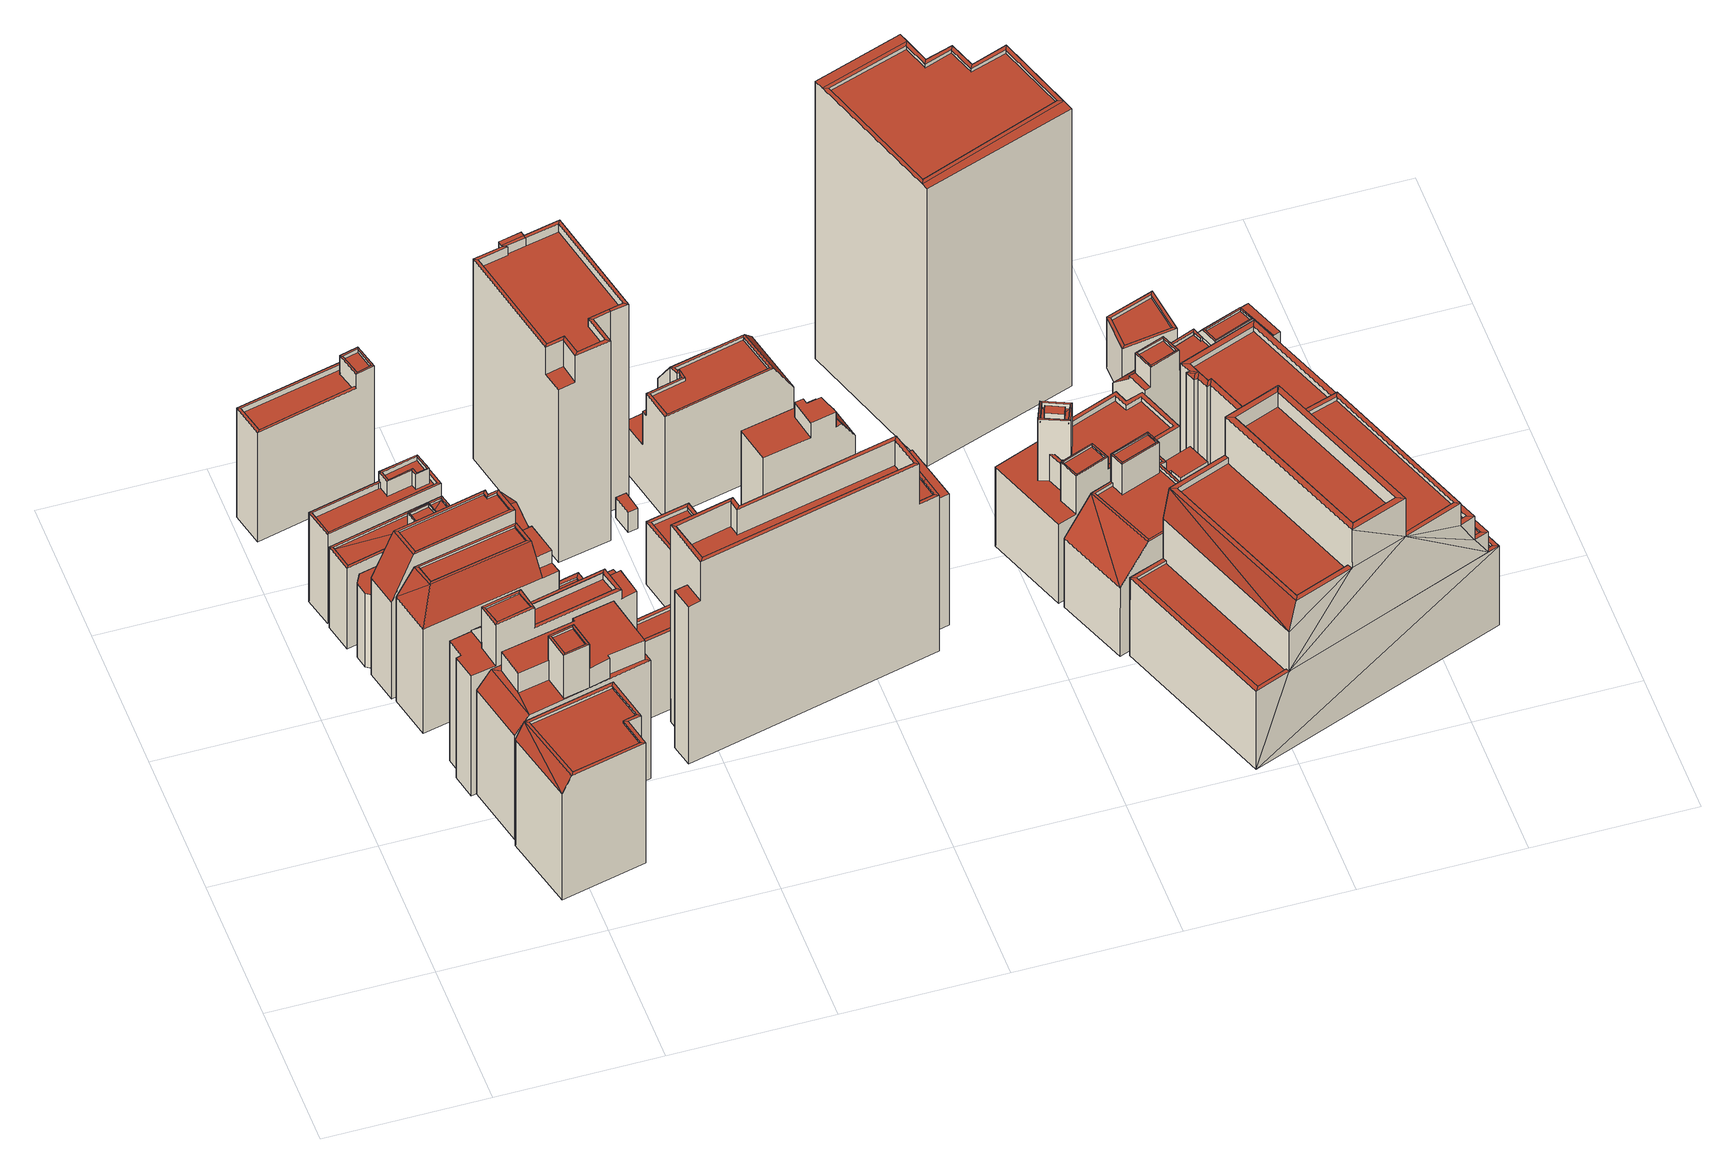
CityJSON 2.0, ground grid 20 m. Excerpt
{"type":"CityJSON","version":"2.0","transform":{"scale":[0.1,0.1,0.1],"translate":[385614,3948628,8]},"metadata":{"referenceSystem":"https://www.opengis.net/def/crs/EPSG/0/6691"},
"CityObjects":{
"building1":{"type":"Building","attributes":{"class":3002,"usage":401,"measuredHeight":17.1,"storeysAboveGround":6,"storeysBelowGround":1,"prefecture":13,"city":13103,"footprintArea":115.05,"fireproofType":1001,"coverageRatio":80,"floorAreaRatio":500,"surveyYear":2021,"urbanPlanType":21,"areaClassificationType":22,"landUseType":212,"districts":"10","detailedUsage":"1210","floodRisk_description":10,"floodRisk_rank":1,"floodRisk_depth":0.11,"floodRisk_adminType":2,"floodRisk_scale":2},"geometry":[{"type":"Solid","lod":"2","boundaries":[[[[0,1,2,3,4,5]],[[6,7,8]],[[7,9,10,8]],[[11,12,13,14]],[[15,16,13,12]],[[8,17,6]],[[11,14,18,19]],[[20,21,22,23,24,25]],[[8,10,16,15]],[[19,18,9,7]],[[9,24,23,10]],[[6,0,5,19,7]],[[3,2,15,12]],[[18,25,24,9]],[[10,23,22,16]],[[15,2,1,17,8]],[[4,3,12,11]],[[1,0,6,17]],[[5,4,11,19]],[[13,21,20,14]],[[14,20,25,18]],[[16,22,21,13]]]],"semantics":{"surfaces":[{"type":"GroundSurface"},{"type":"RoofSurface"},{"type":"WallSurface"}],"values":[[0,1,1,1,1,1,1,1,1,1,2,2,2,2,2,2,2,2,2,2,2,2]]}}]},
"building2":{"type":"Building","attributes":{"class":3001,"usage":413,"measuredHeight":12.6,"storeysAboveGround":4,"storeysBelowGround":0,"prefecture":13,"city":13103,"footprintArea":55.47,"fireproofType":1001,"coverageRatio":80,"floorAreaRatio":500,"surveyYear":2021,"urbanPlanType":21,"areaClassificationType":22,"landUseType":211,"districts":"10","detailedUsage":"1230","floodRisk_description":10,"floodRisk_rank":1,"floodRisk_depth":0.11,"floodRisk_adminType":2,"floodRisk_scale":2},"geometry":[{"type":"Solid","lod":"2","boundaries":[[[[26,27,28,29]],[[30,31,32,33]],[[34,35,36,37]],[[31,38,39,32]],[[37,36,40,41]],[[42,43,44,45]],[[46,47,48,49]],[[41,40,50,51]],[[38,52,53,39]],[[49,48,35,34]],[[42,45,54,55]],[[56,57,55,54]],[[58,59,60,61]],[[53,52,30,33]],[[44,43,46,49]],[[32,60,59,33]],[[47,30,52,50,40,27,26,48]],[[51,57,56,41]],[[32,39,61,60]],[[35,48,26,29]],[[34,45,44,49]],[[46,43,42,31,30,47]],[[36,35,29,28]],[[50,52,38,55,57,51]],[[45,34,37,54]],[[40,36,28,27]],[[38,31,42,55]],[[41,56,54,37]],[[33,59,58,53]],[[53,58,61,39]]]],"semantics":{"surfaces":[{"type":"GroundSurface"},{"type":"RoofSurface"},{"type":"WallSurface"}],"values":[[0,1,1,1,1,1,1,1,1,1,1,1,1,1,2,2,2,2,2,2,2,2,2,2,2,2,2,2,2,2]]}}]},
"building3":{"type":"Building","attributes":{"class":3002,"usage":401,"measuredHeight":20,"storeysAboveGround":6,"storeysBelowGround":1,"prefecture":13,"city":13103,"footprintArea":140.1,"fireproofType":1001,"coverageRatio":80,"floorAreaRatio":500,"surveyYear":2021,"urbanPlanType":21,"areaClassificationType":22,"landUseType":212,"districts":"10","detailedUsage":"1210","floodRisk_description":10,"floodRisk_rank":1,"floodRisk_depth":0.01,"floodRisk_adminType":2,"floodRisk_scale":2},"geometry":[{"type":"Solid","lod":"2","boundaries":[[[[62,63,64,65]],[[66,67,68,69,70,71]],[[69,72,73,74]],[[75,76,77,78]],[[69,74,79,70]],[[80,81,82,83]],[[84,85,86,87]],[[88,89,90,91,92,93,94,95,96,97,98,99]],[[100,101,79,74,102,103,104,105,106]],[[78,77,81,80]],[[67,103,102,68]],[[83,82,76,75]],[[88,99,103,67]],[[95,80,83,96]],[[72,69,68,65,64]],[[94,78,80,95]],[[93,92,79,101]],[[81,85,84,82]],[[76,87,86,77]],[[64,63,73,72]],[[97,96,106,105]],[[92,91,70,79]],[[90,89,66,71]],[[78,94,93,101,100,75]],[[82,84,87,76]],[[98,97,105,104]],[[99,98,104,103]],[[89,88,67,66]],[[77,86,85,81]],[[102,62,65,68]],[[102,74,73,63,62]],[[91,90,71,70]],[[100,106,96,83,75]]]],"semantics":{"surfaces":[{"type":"GroundSurface"},{"type":"RoofSurface"},{"type":"WallSurface"}],"values":[[0,1,1,1,1,1,1,1,1,1,1,1,2,2,2,2,2,2,2,2,2,2,2,2,2,2,2,2,2,2,2,2,2]]}}]},
"building4":{"type":"Building","attributes":{"class":3002,"usage":402,"measuredHeight":20.8,"storeysAboveGround":6,"storeysBelowGround":0,"prefecture":13,"city":13103,"footprintArea":81.43,"fireproofType":1001,"coverageRatio":80,"floorAreaRatio":500,"surveyYear":2021,"urbanPlanType":21,"areaClassificationType":22,"landUseType":212,"districts":"10","detailedUsage":"1221","floodRisk_description":10,"floodRisk_rank":1,"floodRisk_depth":0.16,"floodRisk_adminType":2,"floodRisk_scale":2},"geometry":[{"type":"Solid","lod":"2","boundaries":[[[[107,108,109,110,111,112]],[[113,114,115,116]],[[116,117,118,113]],[[119,120,121,122]],[[123,124,125,126,127,128]],[[116,115,121,120]],[[129,130,114,113]],[[119,122,131,132]],[[132,131,130,129]],[[118,107,112,129,113]],[[120,109,108,117,116]],[[112,111,132,129]],[[114,124,123,115]],[[110,109,120,119]],[[131,126,125,130]],[[130,125,124,114]],[[115,123,128,121]],[[122,127,126,131]],[[108,107,118,117]],[[111,110,119,132]],[[121,128,127,122]]]],"semantics":{"surfaces":[{"type":"GroundSurface"},{"type":"RoofSurface"},{"type":"WallSurface"}],"values":[[0,1,1,1,1,1,1,1,1,2,2,2,2,2,2,2,2,2,2,2,2]]}}]},
"building5":{"type":"Building","attributes":{"class":3002,"usage":413,"measuredHeight":12.6,"storeysAboveGround":4,"storeysBelowGround":0,"prefecture":13,"city":13103,"footprintArea":56.98,"fireproofType":1001,"coverageRatio":80,"floorAreaRatio":500,"surveyYear":2021,"urbanPlanType":21,"areaClassificationType":22,"landUseType":211,"districts":"10","detailedUsage":"1230","floodRisk_description":10,"floodRisk_rank":1,"floodRisk_depth":0.12,"floodRisk_adminType":2,"floodRisk_scale":2},"geometry":[{"type":"Solid","lod":"2","boundaries":[[[[133,134,135,136]],[[137,138,139,140,141,142,143,144,145,146,147]],[[148,149,150,151,152]],[[153,154,155,156]],[[157,158,159,160,161,162]],[[163,164,165,166]],[[167,168,152,151]],[[169,170,171,172]],[[172,171,168,167]],[[163,166,154,153]],[[156,155,173,174]],[[174,173,175,176]],[[176,175,165,164]],[[170,169,177,178]],[[149,144,143,153,156,150]],[[150,156,174,177,169,135,134,151]],[[152,146,145,148]],[[168,147,146,152]],[[171,137,147,168]],[[175,159,158,165]],[[141,140,176,164]],[[178,177,174,176,140,139]],[[170,138,137,171]],[[134,133,167,151]],[[164,163,142,141]],[[148,145,144,149]],[[165,158,157,166]],[[166,157,162,154]],[[143,142,163,153]],[[178,139,138,170]],[[136,135,169,172]],[[154,162,161,155]],[[133,136,172,167]],[[155,161,160,173]],[[173,160,159,175]]]],"semantics":{"surfaces":[{"type":"GroundSurface"},{"type":"RoofSurface"},{"type":"WallSurface"}],"values":[[0,1,1,1,1,1,1,1,1,1,1,1,1,1,2,2,2,2,2,2,2,2,2,2,2,2,2,2,2,2,2,2,2,2,2]]}}]},
"building6":{"type":"Building","attributes":{"class":3002,"usage":402,"measuredHeight":17.9,"storeysAboveGround":6,"storeysBelowGround":0,"prefecture":13,"city":13103,"footprintArea":106.43,"fireproofType":1001,"coverageRatio":80,"floorAreaRatio":500,"surveyYear":2021,"urbanPlanType":21,"areaClassificationType":22,"landUseType":212,"districts":"10","detailedUsage":"1242","floodRisk_description":10,"floodRisk_rank":1,"floodRisk_depth":0.16,"floodRisk_adminType":2,"floodRisk_scale":2},"geometry":[{"type":"Solid","lod":"2","boundaries":[[[[179,180,181,182]],[[183,184,185,186]],[[187,188,189,190]],[[191,192,186]],[[186,192,193,183]],[[186,185,188,187]],[[194,195,196,197]],[[198,199,200,201]],[[186,187,191]],[[190,189,184,183]],[[202,203,204,205,206]],[[196,195,181,180,203,202]],[[196,202,206,197]],[[183,193,194,197,206,205]],[[194,193,192,182,181,195]],[[185,200,199,188]],[[205,204,190,183]],[[188,199,198,189]],[[191,187,190,204,203,180,179]],[[184,201,200,185]],[[192,191,179,182]],[[189,198,201,184]]]],"semantics":{"surfaces":[{"type":"GroundSurface"},{"type":"RoofSurface"},{"type":"WallSurface"}],"values":[[0,1,1,1,1,1,1,1,1,1,1,2,2,2,2,2,2,2,2,2,2,2]]}}]},
"building7":{"type":"Building","attributes":{"class":9999,"usage":402,"measuredHeight":16.6,"storeysAboveGround":5,"storeysBelowGround":0,"prefecture":13,"city":13103,"footprintArea":66.7,"fireproofType":1001,"coverageRatio":80,"floorAreaRatio":500,"surveyYear":2021,"urbanPlanType":21,"areaClassificationType":22,"landUseType":212,"districts":"10","detailedUsage":"1221","floodRisk_description":10,"floodRisk_rank":1,"floodRisk_depth":0.12,"floodRisk_adminType":2,"floodRisk_scale":2},"geometry":[{"type":"Solid","lod":"2","boundaries":[[[[207,208,209,210]],[[211,212,213,214]],[[214,213,215,216]],[[217,218,219,220]],[[221,222,223,224]],[[215,225,226,216]],[[227,228,229,230]],[[212,211,231,232]],[[220,219,222,221]],[[233,234,235,236,237,238]],[[224,223,218,217]],[[222,230,229,223]],[[212,234,233,213]],[[223,229,228,218]],[[207,210,216,226,220,221]],[[232,231,224,217,236,235]],[[213,233,238,215]],[[207,221,224,231,211,208]],[[219,227,230,222]],[[232,235,234,212]],[[209,208,211,214]],[[218,228,227,219]],[[225,237,236,217,220,226]],[[215,238,237,225]],[[210,209,214,216]]]],"semantics":{"surfaces":[{"type":"GroundSurface"},{"type":"RoofSurface"},{"type":"WallSurface"}],"values":[[0,1,1,1,1,1,1,1,1,1,1,2,2,2,2,2,2,2,2,2,2,2,2,2,2]]}}]},
"building8":{"type":"Building","attributes":{"class":3002,"usage":413,"measuredHeight":13.6,"storeysAboveGround":4,"storeysBelowGround":0,"prefecture":13,"city":13103,"footprintArea":60.08,"fireproofType":1001,"coverageRatio":80,"floorAreaRatio":500,"surveyYear":2021,"urbanPlanType":21,"areaClassificationType":22,"landUseType":211,"districts":"10","detailedUsage":"1230","floodRisk_description":10,"floodRisk_rank":1,"floodRisk_depth":0.11,"floodRisk_adminType":2,"floodRisk_scale":2},"geometry":[{"type":"Solid","lod":"2","boundaries":[[[[239,240,241,242,243,244,245,246]],[[247,248,249,250]],[[251,252,253,254]],[[254,253,248,247]],[[255,256,257,258]],[[259,260,261,262,263,264]],[[265,257,266,267]],[[251,268,269,252]],[[270,271,269,268]],[[250,249,271,270]],[[272,273,274,275,276,277]],[[269,264,263,252]],[[257,254,247,258]],[[271,259,264,269]],[[251,254,257,265]],[[240,239,276,275]],[[258,247,250,273,272,245,244,255]],[[244,243,256,255]],[[248,261,260,249]],[[274,270,268,267,266,241,240,275]],[[252,263,262,253]],[[246,245,272,277]],[[268,251,265,267]],[[241,266,257,242]],[[250,270,274,273]],[[243,242,257,256]],[[239,246,277,276]],[[253,262,261,248]],[[249,260,259,271]]]],"semantics":{"surfaces":[{"type":"GroundSurface"},{"type":"RoofSurface"},{"type":"WallSurface"}],"values":[[0,1,1,1,1,1,1,1,1,1,1,2,2,2,2,2,2,2,2,2,2,2,2,2,2,2,2,2,2]]}}]},
"building9":{"type":"Building","attributes":{"class":3002,"usage":402,"measuredHeight":18.5,"storeysAboveGround":6,"storeysBelowGround":1,"prefecture":13,"city":13103,"footprintArea":119.16,"fireproofType":1001,"coverageRatio":80,"floorAreaRatio":500,"surveyYear":2021,"urbanPlanType":21,"areaClassificationType":22,"landUseType":212,"districts":"10","detailedUsage":"1242","floodRisk_description":10,"floodRisk_rank":1,"floodRisk_depth":0.09,"floodRisk_adminType":2,"floodRisk_scale":2},"geometry":[{"type":"Solid","lod":"2","boundaries":[[[[278,279,280,281,282,283,284,285]],[[286,287,288,289]],[[290,291,292,293,294,295]],[[296,297,298,299]],[[300,301,302]],[[303,304,305,306]],[[300,307,301]],[[308,309,310,311]],[[312,313,314,315]],[[316,317,286,289]],[[318,319,320,321,322]],[[323,324,325,326,327,328]],[[329,330,331,332,333,334,335]],[[336,337,338,339]],[[301,340,302]],[[341,342,343,344]],[[300,302,345]],[[346,347,337,336]],[[348,349,317,316]],[[350,349,348,351,352]],[[353,354,347,346]],[[339,338,354,353]],[[311,310,313,312]],[[315,314,309,308]],[[355,356,357,358,359,360,361,362]],[[347,299,298,337]],[[323,328,329,335]],[[354,296,299,347]],[[317,290,295,286]],[[336,339,357,356]],[[338,297,296,354]],[[318,285,284,333,319]],[[331,311,312,320,332]],[[313,341,344,314]],[[309,343,342,310]],[[310,342,341,313]],[[349,291,290,317]],[[314,344,343,309]],[[348,301,307,351]],[[358,300,345,359]],[[280,279,355,362]],[[279,278,322,321,315,308,305,304,289,288,346,336,356,355]],[[328,327,330,329]],[[283,334,333,284]],[[340,301,316]],[[303,316,289,304]],[[350,292,291,349]],[[278,285,318,322]],[[303,326,325]],[[325,340,316]],[[320,319,333,332]],[[300,358,357,339,353,351,307]],[[303,306,326]],[[326,306,305,308,311,331,330,327]],[[352,293,292,350]],[[286,295,294,287]],[[282,281,361,360]],[[301,348,316]],[[325,324,302,340]],[[320,312,315,321]],[[283,282,360,359,345,302,324,323,335,334]],[[337,298,297,338]],[[287,294,293,352,351,353,346,288]],[[281,280,362,361]],[[303,325,316]]]],"semantics":{"surfaces":[{"type":"GroundSurface"},{"type":"RoofSurface"},{"type":"WallSurface"}],"values":[[0,1,1,1,1,1,1,1,1,1,1,1,1,1,1,1,1,1,1,1,1,1,1,1,1,2,2,2,2,2,2,2,2,2,2,2,2,2,2,2,2,2,2,2,2,2,2,2,2,2,2,2,2,2,2,2,2,2,2,2,2,2,2,2,2]]}}]},
"building10":{"type":"Building","attributes":{"class":3001,"usage":412,"measuredHeight":7.3,"storeysAboveGround":2,"storeysBelowGround":0,"prefecture":13,"city":13103,"footprintArea":46.98,"fireproofType":1003,"coverageRatio":80,"floorAreaRatio":500,"surveyYear":2021,"urbanPlanType":21,"areaClassificationType":22,"landUseType":211,"districts":"10","detailedUsage":"1320","floodRisk_description":10,"floodRisk_rank":2,"floodRisk_depth":1.12,"floodRisk_adminType":2,"floodRisk_scale":2},"geometry":[{"type":"Solid","lod":"2","boundaries":[[[[363,364,365,366,367,368]],[[369,370,371,372,373]],[[374,375,373,372]],[[363,368,370,369]],[[370,368,367,371]],[[365,364,375,374]],[[367,366,372,371]],[[373,375,364,363,369]],[[366,365,374,372]]]],"semantics":{"surfaces":[{"type":"GroundSurface"},{"type":"RoofSurface"},{"type":"WallSurface"}],"values":[[0,1,1,2,2,2,2,2,2]]}}]},
"building11":{"type":"Building","attributes":{"class":3001,"usage":402,"measuredHeight":6.2,"storeysAboveGround":2,"storeysBelowGround":0,"prefecture":13,"city":13103,"footprintArea":39.65,"fireproofType":1003,"coverageRatio":80,"floorAreaRatio":500,"surveyYear":2021,"urbanPlanType":21,"areaClassificationType":22,"landUseType":212,"districts":"10","detailedUsage":"1221","floodRisk_description":10,"floodRisk_rank":1,"floodRisk_depth":0.16,"floodRisk_adminType":2,"floodRisk_scale":2},"geometry":[{"type":"Solid","lod":"2","boundaries":[[[[376,377,378,379]],[[380,381,382,383]],[[384,385,381,380]],[[386,387,388,389]],[[383,382,390,391]],[[391,390,385,384]],[[392,393,394,395]],[[395,379,378,384,380]],[[378,377,391,384]],[[381,388,387,382]],[[379,395,394]],[[376,379,394,393]],[[382,387,386,390]],[[391,377,376,393,392,383]],[[395,380,383,392]],[[385,389,388,381]],[[390,386,389,385]]]],"semantics":{"surfaces":[{"type":"GroundSurface"},{"type":"RoofSurface"},{"type":"WallSurface"}],"values":[[0,1,1,1,1,1,1,2,2,2,2,2,2,2,2,2,2]]}}]},
"building12":{"type":"Building","attributes":{"class":3002,"usage":403,"measuredHeight":30.3,"storeysAboveGround":10,"storeysBelowGround":0,"prefecture":13,"city":13103,"footprintArea":181.52,"fireproofType":1001,"coverageRatio":80,"floorAreaRatio":500,"surveyYear":2021,"urbanPlanType":21,"areaClassificationType":22,"landUseType":212,"districts":"10","detailedUsage":"1241","floodRisk_description":10,"floodRisk_rank":2,"floodRisk_depth":1.28,"floodRisk_adminType":2,"floodRisk_scale":2},"geometry":[{"type":"Solid","lod":"2","boundaries":[[[[396,397,398,399,400,401,402,403,404,405,406]],[[407,408,409,410,411,412,413,414,415,416,417,418]],[[419,420,421,422]],[[423,424,425,426]],[[427,428,429,430]],[[431,432,433,434]],[[435,436,437,438]],[[439,440,441,442]],[[438,443,440,439]],[[419,444,445,420]],[[438,437,446,443]],[[422,421,447,448]],[[444,442,441,445]],[[430,429,433,432]],[[431,434,446,437]],[[427,448,447,428]],[[429,413,412,433]],[[397,422,448,426,425,398]],[[406,405,442,444]],[[402,401,436,435]],[[446,410,409,443]],[[421,416,415,447]],[[396,406,444,419]],[[405,404,439,442]],[[445,418,417,420]],[[423,427,430,424]],[[403,402,435,438]],[[440,408,407,441]],[[404,403,438,439]],[[400,399,432,431]],[[399,398,425,424,430,432]],[[397,396,419,422]],[[420,417,416,421]],[[441,407,418,445]],[[443,409,408,440]],[[428,414,413,429]],[[426,448,427,423]],[[447,415,414,428]],[[434,411,410,446]],[[401,400,431,437,436]],[[433,412,411,434]]]],"semantics":{"surfaces":[{"type":"GroundSurface"},{"type":"RoofSurface"},{"type":"WallSurface"}],"values":[[0,1,1,1,1,1,1,1,1,1,1,1,1,1,1,1,2,2,2,2,2,2,2,2,2,2,2,2,2,2,2,2,2,2,2,2,2,2,2,2,2]]}}]},
"building13":{"type":"Building","attributes":{"class":3002,"usage":413,"measuredHeight":6.4,"storeysAboveGround":3,"storeysBelowGround":0,"prefecture":13,"city":13103,"footprintArea":41.73,"fireproofType":1001,"coverageRatio":80,"floorAreaRatio":500,"surveyYear":2021,"urbanPlanType":21,"areaClassificationType":22,"landUseType":211,"districts":"10","detailedUsage":"1230","floodRisk_description":10,"floodRisk_rank":1,"floodRisk_depth":0.3,"floodRisk_adminType":2,"floodRisk_scale":2},"geometry":[{"type":"Solid","lod":"2","boundaries":[[[[449,450,451,452]],[[453,454,455,456]],[[457,456,458,459]],[[456,455,460,458]],[[461,462,463,464]],[[458,460,465,466]],[[466,465,454,453]],[[451,450,457,459]],[[455,464,463,460]],[[449,452,466,453]],[[457,450,449,453,456]],[[454,461,464,455]],[[465,462,461,454]],[[460,463,462,465]],[[451,459,458,466,452]]]],"semantics":{"surfaces":[{"type":"GroundSurface"},{"type":"RoofSurface"},{"type":"WallSurface"}],"values":[[0,1,1,1,1,1,1,2,2,2,2,2,2,2,2]]}}]},
"building14":{"type":"Building","attributes":{"class":9999,"usage":461,"measuredHeight":10.9,"storeysAboveGround":9999,"storeysBelowGround":9999,"prefecture":13,"city":13103,"footprintArea":-9999,"fireproofType":1011,"coverageRatio":80,"floorAreaRatio":500,"surveyYear":1,"urbanPlanType":21,"areaClassificationType":22,"landUseType":212,"districts":"10","detailedUsage":"0","floodRisk_description":10,"floodRisk_rank":2,"floodRisk_depth":1.28,"floodRisk_adminType":2,"floodRisk_scale":2},"geometry":[{"type":"Solid","lod":"2","boundaries":[[[[467,468,469,470]],[[471,472,473,474]],[[469,468,471,474]],[[467,470,473,472]],[[470,469,474,473]],[[468,467,472,471]]]],"semantics":{"surfaces":[{"type":"GroundSurface"},{"type":"RoofSurface"},{"type":"WallSurface"}],"values":[[0,1,2,2,2,2]]}}]},
"building15":{"type":"Building","attributes":{"class":3002,"usage":401,"measuredHeight":22.6,"storeysAboveGround":8,"storeysBelowGround":1,"prefecture":13,"city":13103,"footprintArea":351.18,"fireproofType":1001,"coverageRatio":80,"floorAreaRatio":500,"surveyYear":2021,"urbanPlanType":21,"areaClassificationType":22,"landUseType":212,"districts":"10","detailedUsage":"1210","floodRisk_description":10,"floodRisk_rank":1,"floodRisk_depth":0.26,"floodRisk_adminType":2,"floodRisk_scale":2},"geometry":[{"type":"Solid","lod":"2","boundaries":[[[[475,476,477,478,479,480,481,482,483,484]],[[485,486,487,488]],[[489,490,491,492]],[[493,494,495,496]],[[497,498,499,500,501,502]],[[485,503,504,486]],[[505,493,496,506]],[[507,508,504,503]],[[490,509,500]],[[510,511,512,513]],[[514,515,516,517,518,519]],[[520,521,522,523]],[[524,525,526,527,528,529]],[[490,500,496]],[[530,531,532,533]],[[522,534,535,523]],[[536,537,538,539]],[[490,496,495]],[[488,487,540,541]],[[542,543,544,545,546,547,548]],[[520,509,549,521]],[[550,551,508,507]],[[490,489,549,509]],[[541,540,551,550]],[[507,476,475,536,539,550]],[[549,546,545,521]],[[475,484,537,536]],[[486,528,527,487]],[[481,480,497,502]],[[515,503,485,516]],[[493,505,479,478,511,510,494]],[[539,538,483,482,523,535,541,550]],[[496,499,498,506]],[[484,483,538,537]],[[530,533,518,517,491,490,495,494,510,513]],[[542,488,541,535,534,543]],[[476,507,503,515,514,477]],[[500,499,496]],[[500,509,501]],[[489,547,546,549]],[[492,548,547,489]],[[502,501,509,520]],[[521,545,544,522]],[[523,482,481,502,520]],[[522,544,543,534]],[[487,527,526,540]],[[551,525,524,508]],[[491,517,516,485,488,542,548,492]],[[508,524,529,504]],[[512,531,530,513]],[[540,526,525,551]],[[504,529,528,486]],[[506,498,497,480,479,505]],[[532,519,518,533]],[[532,531,512,511,478,477,514,519]]]],"semantics":{"surfaces":[{"type":"GroundSurface"},{"type":"RoofSurface"},{"type":"WallSurface"}],"values":[[0,1,1,1,1,1,1,1,1,1,1,1,1,1,1,1,1,1,1,1,1,1,1,1,2,2,2,2,2,2,2,2,2,2,2,2,2,2,2,2,2,2,2,2,2,2,2,2,2,2,2,2,2,2,2]]}}]},
"building16":{"type":"Building","attributes":{"class":3002,"usage":401,"measuredHeight":13.2,"storeysAboveGround":5,"storeysBelowGround":1,"prefecture":13,"city":13103,"footprintArea":146.36,"fireproofType":1001,"coverageRatio":80,"floorAreaRatio":500,"surveyYear":2021,"urbanPlanType":21,"areaClassificationType":22,"landUseType":212,"districts":"10","detailedUsage":"1210","floodRisk_description":10,"floodRisk_rank":2,"floodRisk_depth":0.59,"floodRisk_adminType":2,"floodRisk_scale":2},"geometry":[{"type":"Solid","lod":"2","boundaries":[[[[552,553,554,555]],[[556,557,558,559]],[[560,561,562,563]],[[564,565,566,567]],[[556,560,563,557]],[[564,568,569,570]],[[567,566,571,572]],[[573,568,564,567]],[[574,575,576,577,578]],[[579,580,581,582,583,584,585,586]],[[587,588,589,590,591]],[[570,559,558,592]],[[570,592,565,564]],[[572,571,562,561]],[[561,560,574,578]],[[566,585,584,571]],[[572,553,552,573,567]],[[589,588,576,559,570]],[[574,560,556,575]],[[554,591,590,569,568,555]],[[575,556,559,576]],[[552,555,568,573]],[[571,584,583,562]],[[592,579,586,565]],[[563,582,581,557]],[[562,583,582,563]],[[587,577,576,588]],[[558,580,579,592]],[[557,581,580,558]],[[589,570,569,590]],[[565,586,585,566]],[[578,577,587,591,554,553,572,561]]]],"semantics":{"surfaces":[{"type":"GroundSurface"},{"type":"RoofSurface"},{"type":"WallSurface"}],"values":[[0,1,1,1,1,1,1,1,1,1,1,1,1,1,2,2,2,2,2,2,2,2,2,2,2,2,2,2,2,2,2,2]]}}]},
"building17":{"type":"Building","attributes":{"class":3002,"usage":413,"measuredHeight":15.1,"storeysAboveGround":5,"storeysBelowGround":0,"prefecture":13,"city":13103,"footprintArea":56.04,"fireproofType":1001,"coverageRatio":80,"floorAreaRatio":500,"surveyYear":2021,"urbanPlanType":21,"areaClassificationType":22,"landUseType":211,"districts":"10","detailedUsage":"1230","floodRisk_description":10,"floodRisk_rank":2,"floodRisk_depth":0.64,"floodRisk_adminType":2,"floodRisk_scale":2},"geometry":[{"type":"Solid","lod":"2","boundaries":[[[[593,594,595,596]],[[597,598,599,600,601,602,603,604,605,606]],[[607,608,609,610,611,612]],[[613,600,614]],[[600,599,614]],[[604,612,611,605]],[[603,607,612,604]],[[593,596,613,614]],[[595,594,602,601]],[[606,610,609,597]],[[595,601,600,613,596]],[[597,609,608,598]],[[605,611,610,606]],[[598,608,607,603,602,594,593,614,599]]]],"semantics":{"surfaces":[{"type":"GroundSurface"},{"type":"RoofSurface"},{"type":"WallSurface"}],"values":[[0,1,1,1,1,2,2,2,2,2,2,2,2,2]]}}]},
"building18":{"type":"Building","attributes":{"class":3002,"usage":413,"measuredHeight":13.5,"storeysAboveGround":4,"storeysBelowGround":0,"prefecture":13,"city":13103,"footprintArea":172.65,"fireproofType":1001,"coverageRatio":80,"floorAreaRatio":500,"surveyYear":2021,"urbanPlanType":21,"areaClassificationType":22,"landUseType":211,"districts":"10","detailedUsage":"1230","floodRisk_description":10,"floodRisk_rank":1,"floodRisk_depth":0.31,"floodRisk_adminType":2,"floodRisk_scale":2},"geometry":[{"type":"Solid","lod":"2","boundaries":[[[[615,616,617,618]],[[619,620,621,622]],[[623,624,625,626,627,628,629,630,631,632]],[[633,634,635,636,637,638]],[[639,640,641,642]],[[643,644,645,646]],[[622,621,644,643]],[[640,639,647,648]],[[649,650,651,652,653,654,655]],[[656,657,658,659]],[[659,658,660,661]],[[662,663,664,665]],[[646,645,620,619]],[[660,666,667,661]],[[668,659,661]],[[669,670,657,656]],[[661,671,668]],[[669,648,647,670]],[[639,625,624,647]],[[658,631,630,660]],[[655,638,637,649]],[[670,623,632,657]],[[628,627,619,622]],[[652,651,635,648,669]],[[667,643,646,641,640,634,633,617,616,671,661]],[[645,662,665,620]],[[650,636,635,651]],[[649,637,636,650]],[[642,626,625,639]],[[621,664,663,644]],[[652,669,656,653]],[[616,615,668,671]],[[647,624,623,670]],[[644,663,662,645]],[[657,632,631,658]],[[660,630,629,666]],[[617,633,638,655,654,618]],[[634,640,648,635]],[[642,641,646,619,627,626]],[[666,629,628,622,643,667]],[[620,665,664,621]],[[656,659,668,615,618,654,653]]]],"semantics":{"surfaces":[{"type":"GroundSurface"},{"type":"RoofSurface"},{"type":"WallSurface"}],"values":[[0,1,1,1,1,1,1,1,1,1,1,1,1,1,1,1,1,1,2,2,2,2,2,2,2,2,2,2,2,2,2,2,2,2,2,2,2,2,2,2,2,2]]}}]},
"building19":{"type":"Building","attributes":{"class":3002,"usage":412,"measuredHeight":43.9,"storeysAboveGround":13,"storeysBelowGround":0,"prefecture":13,"city":13103,"footprintArea":297.05,"fireproofType":1001,"coverageRatio":80,"floorAreaRatio":500,"surveyYear":2021,"urbanPlanType":21,"areaClassificationType":22,"landUseType":211,"districts":"10","detailedUsage":"1320","floodRisk_description":10,"floodRisk_rank":1,"floodRisk_depth":0.28,"floodRisk_adminType":2,"floodRisk_scale":2},"geometry":[{"type":"Solid","lod":"2","boundaries":[[[[672,673,674,675,676,677,678,679]],[[680,681,682,683]],[[684,685,686,687]],[[688,689,690,691]],[[692,693,689,688]],[[680,687,686,681]],[[694,695,692,688]],[[696,697,691,698]],[[684,698,699,685]],[[683,682,693,692]],[[700,701,702,703,704,705,706,707]],[[691,690,699,698]],[[678,677,694,688,691,697]],[[699,701,700,685]],[[676,675,683,692,695]],[[673,672,684,687]],[[679,678,697,696]],[[693,704,703,689]],[[672,679,696,698,684]],[[675,674,680,683]],[[681,706,705,682]],[[677,676,695,694]],[[686,707,706,681]],[[689,703,702,690]],[[674,673,687,680]],[[690,702,701,699]],[[682,705,704,693]],[[685,700,707,686]]]],"semantics":{"surfaces":[{"type":"GroundSurface"},{"type":"RoofSurface"},{"type":"WallSurface"}],"values":[[0,1,1,1,1,1,1,1,1,1,1,1,2,2,2,2,2,2,2,2,2,2,2,2,2,2,2,2]]}}]},
"building20":{"type":"Building","attributes":{"class":3002,"usage":402,"measuredHeight":15.7,"storeysAboveGround":5,"storeysBelowGround":1,"prefecture":13,"city":13103,"footprintArea":192.08,"fireproofType":1001,"coverageRatio":80,"floorAreaRatio":500,"surveyYear":2021,"urbanPlanType":21,"areaClassificationType":22,"landUseType":212,"districts":"10","detailedUsage":"1242","floodRisk_description":10,"floodRisk_rank":2,"floodRisk_depth":0.51,"floodRisk_adminType":2,"floodRisk_scale":2},"geometry":[{"type":"Solid","lod":"2","boundaries":[[[[708,709,710,711,712,713,714,715]],[[716,717,718]],[[719,720,721,722]],[[723,724,725,726]],[[727,728,729,730]],[[731,732,733,734]],[[718,735,736,737]],[[737,738,739,718]],[[723,726,740,741]],[[742,743,744,745,746,747,748,749,750]],[[751,752,753,754]],[[755,756,757,758]],[[759,760,761]],[[762,763,764,765]],[[766,767,768,769]],[[717,761,770]],[[771,772,773,774]],[[775,776,777,778]],[[779,780,781,782,783]],[[765,771,774,762]],[[784,785,786,787]],[[717,770,718]],[[788,789,730,729]],[[790,791,792,793,794,795,796,797,798,799,800,801]],[[785,802,803,786]],[[804,805,741,740]],[[735,806,807,736]],[[718,739,716]],[[725,724,805,804]],[[738,807,806,739]],[[808,735,718]],[[787,809,810,784]],[[811,812,813,814,815,816,817,818,819,820,821,822,823,824]],[[717,825,761]],[[825,759,761]],[[826,827,828,829]],[[830,831,832,833,834,835,836,837,838,839,840,841,842]],[[716,843,844,717]],[[761,760,845]],[[770,808,718]],[[727,846,847,808,728]],[[848,849,850,851]],[[809,803,802,810]],[[764,763,773,772]],[[848,851,776,775]],[[778,777,850,849]],[[737,753,752,738]],[[790,814,813,791]],[[770,761,729,728]],[[822,708,715,843,716,739,806,780,779,778,849,756,755]],[[781,780,806,735,808,847]],[[777,732,731,850]],[[798,818,817,799]],[[848,757,756,849]],[[733,776,851,734]],[[715,714,844,843]],[[717,844,714,713,825]],[[773,768,767,774]],[[824,823,834,833]],[[762,766,769,763]],[[836,835,712,711]],[[723,741,827,826]],[[841,840,721,720]],[[755,758,759,825,713,712,835,834,823,822]],[[749,783,782,750]],[[828,805,724,829]],[[845,788,729,761]],[[792,791,813,812,831,830,810,802]],[[763,769,768,773]],[[745,727,730,746]],[[736,754,753,737]],[[796,725,804,820,819,797]],[[827,741,805,828]],[[847,743,742,781]],[[794,719,722,795]],[[750,782,781,742]],[[744,743,847,846]],[[820,804,740,838,837,710,709,821]],[[829,724,723,826]],[[776,733,732,777]],[[802,785,793,792]],[[754,736,807,751]],[[765,787,786,771]],[[800,816,815,801]],[[832,831,812,811]],[[719,794,793,785,784,842,841,720]],[[830,842,784,810]],[[771,786,803,772]],[[775,748,747,789,788,845,760,757,848]],[[821,709,708,822]],[[728,808,770]],[[748,775,778,779,783,749]],[[833,832,811,824]],[[774,767,766,762]],[[744,846,727,745]],[[758,757,760,759]],[[721,840,839,726,725,796,795,722]],[[711,710,837,836]],[[787,765,764,809]],[[797,819,818,798]],[[816,800,799,817]],[[838,740,726,839]],[[746,730,789,747]],[[801,815,814,790]],[[850,731,734,851]],[[738,752,751,807]],[[809,764,772,803]]]],"semantics":{"surfaces":[{"type":"GroundSurface"},{"type":"RoofSurface"},{"type":"WallSurface"}],"values":[[0,1,1,1,1,1,1,1,1,1,1,1,1,1,1,1,1,1,1,1,1,1,1,1,1,1,1,1,1,1,1,1,1,1,1,1,1,1,1,1,1,1,1,1,1,1,2,2,2,2,2,2,2,2,2,2,2,2,2,2,2,2,2,2,2,2,2,2,2,2,2,2,2,2,2,2,2,2,2,2,2,2,2,2,2,2,2,2,2,2,2,2,2,2,2,2,2,2,2,2,2,2,2,2,2,2,2]]}}]},
"building21":{"type":"Building","attributes":{"class":3002,"usage":401,"measuredHeight":20.9,"storeysAboveGround":6,"storeysBelowGround":0,"prefecture":13,"city":13103,"footprintArea":1004.27,"fireproofType":1001,"coverageRatio":80,"floorAreaRatio":500,"surveyYear":2021,"urbanPlanType":21,"areaClassificationType":22,"landUseType":212,"districts":"10","detailedUsage":"1210","floodRisk_description":10,"floodRisk_rank":1,"floodRisk_depth":0.32,"floodRisk_adminType":2,"floodRisk_scale":2},"geometry":[{"type":"MultiSurface","lod":"2","boundaries":[[[852,853,854,855,856,857,858,859,860,861,862,863]],[[864,865,866]],[[867,868,869,870]],[[871,872,873,874]],[[875,876,877,878]],[[879,880,881,882]],[[883,884,885,886]],[[885,887,888,886]],[[889,890,891,892]],[[893,894,895,896]],[[897,898,899,900]],[[901,902,903,904]],[[905,906,907,908]],[[909,872,910,911]],[[895,912,913,896]],[[871,914,910,872]],[[894,893,915,916]],[[917,918,901,904]],[[909,882,881,872]],[[919,920,921,922,923,924,925,924,926,927,928]],[[929,930,931]],[[931,932,933,929]],[[864,866,934,935]],[[929,936,930]],[[911,910,914]],[[937,938,939,940]],[[879,941,942,880]],[[918,917,943,944]],[[945,946,947,948]],[[949,950,951,952]],[[874,873,938,937]],[[939,953,954,940]],[[877,955,956,878]],[[957,958,959,960]],[[935,934,898,897]],[[933,961,962,929]],[[876,875,963,964]],[[865,900,899,866]],[[884,883,965,966]],[[932,931,967,968]],[[884,949,952,885]],[[938,922,921,939]],[[880,927,926,881]],[[887,951,950,966,965,864,935,888]],[[895,869,868,912]],[[894,870,869,895]],[[967,931,930]],[[903,963,904]],[[872,924,923,873]],[[963,853,904]],[[854,853,875,878]],[[916,867,870,894]],[[939,921,920,953]],[[853,852,904]],[[918,908,907,901]],[[901,907,906,902]],[[859,858,909,911]],[[934,892,891,898]],[[954,886,888]],[[903,913,888]],[[881,926,924,872]],[[944,905,908,918]],[[912,868,867,916,915,937,940,913]],[[933,947,946,961]],[[932,948,947,933]],[[898,891,890,899]],[[857,856,879,882]],[[964,957,960,876]],[[966,950,949,884]],[[903,888,963]],[[858,857,882,909]],[[941,865,864,965,883,919,928,942]],[[910,925,924,872]],[[873,923,922,938]],[[876,960,959,877]],[[862,861,871,874]],[[919,883,886,954,953,920]],[[899,890,889,866]],[[856,855,941,879]],[[866,889,892,934]],[[888,967,963]],[[962,900,865,941,855,854,878,956,936,929]],[[897,900,962,961,946,945,968,967]],[[860,859,911,914]],[[852,863,917,904]],[[915,893,943,917,863,862,874,937]],[[877,959,958,955]],[[913,940,954]],[[967,930,963]],[[885,952,951,887]],[[930,936,956,955,958,957,964,963]],[[942,928,927,880]],[[888,935,897]],[[963,875,853]],[[913,954,888]],[[902,906,905,944,943,893,896,903]],[[861,860,914,871]],[[888,897,967]],[[968,945,948,932]],[[903,896,913]]],"semantics":{"surfaces":[{"type":"GroundSurface"},{"type":"RoofSurface"},{"type":"WallSurface"}],"values":[0,1,1,1,1,1,1,1,1,1,1,1,1,1,1,1,1,1,1,1,1,1,1,1,1,1,1,1,1,1,1,1,1,1,1,1,1,1,1,1,2,2,2,2,2,2,2,2,2,2,2,2,2,2,2,2,2,2,2,2,2,2,2,2,2,2,2,2,2,2,2,2,2,2,2,2,2,2,2,2,2,2,2,2,2,2,2,2,2,2,2,2,2,2,2,2,2,2,2,2]}}]},
"building22":{"type":"Building","attributes":{"class":9999,"usage":461,"measuredHeight":7.7,"storeysAboveGround":9999,"storeysBelowGround":9999,"prefecture":13,"city":13103,"footprintArea":-9999,"fireproofType":1011,"coverageRatio":80,"floorAreaRatio":500,"surveyYear":1,"urbanPlanType":21,"areaClassificationType":22,"landUseType":212,"districts":"10","detailedUsage":"0","floodRisk_description":10,"floodRisk_rank":1,"floodRisk_depth":0.44,"floodRisk_adminType":2,"floodRisk_scale":2},"geometry":[{"type":"Solid","lod":"2","boundaries":[[[[969,970,971,972]],[[973,974,975,976]],[[977,978,979,980]],[[981,982,983,984]],[[977,980,983,982]],[[981,984,979,978]],[[983,976,975,984]],[[984,975,974,979]],[[979,974,973,980]],[[972,971,977,982]],[[969,972,982,981]],[[970,969,981,978]],[[980,973,976,983]],[[978,977,971,970]]]],"semantics":{"surfaces":[{"type":"GroundSurface"},{"type":"RoofSurface"},{"type":"WallSurface"}],"values":[[0,1,1,1,1,1,2,2,2,2,2,2,2,2]]}}]}
},
"vertices":[
[162,47,22],[139,141,22],[262,170,22],[275,112,22],[259,108,22],[267,71,22],[162,47,192],[174,50,214],[150,144,214],[177,55,214],[155,141,214],[259,108,214],[275,112,214],[271,115,214],[254,111,214],[262,170,214],[259,165,214],[139,141,192],[262,74,214],[267,71,214],[254,111,210],[271,115,210],[259,165,210],[155,141,210],[177,55,210],[262,74,210],
[199,516,21],[57,482,21],[48,519,21],[190,553,21],[170,509,174],[166,526,174],[165,524,174],[169,510,174],[188,550,150],[190,553,150],[48,519,150],[52,517,150],[139,519,174],[141,518,174],[57,482,150],[59,486,150],[166,526,147],[170,512,147],[196,518,147],[188,550,147],[170,512,150],[170,509,150],[199,516,150],[196,518,150],[143,503,150],[142,506,150],[143,503,174],[144,505,174],[52,517,147],[139,519,147],[59,486,147],[142,506,147],[144,505,170],[169,510,170],[165,524,170],[141,518,170],
[312,190,22],[141,150,22],[123,228,22],[294,268,22],[241,249,212],[292,260,212],[294,268,212],[141,232,212],[151,226,212],[242,245,212],[123,228,189],[141,150,189],[159,154,212],[203,165,281],[205,168,281],[199,197,281],[196,199,281],[158,189,212],[228,206,281],[226,203,281],[232,174,281],[235,172,281],[232,174,278],[226,203,278],[199,197,278],[205,168,278],[292,260,243],[241,249,243],[242,245,243],[151,226,243],[158,189,243],[196,197,243],[196,199,243],[228,206,243],[235,172,243],[261,179,243],[260,184,243],[306,193,243],[203,165,212],[196,197,212],[312,190,212],[306,193,212],[260,184,212],[261,179,212],[235,172,212],
[79,393,23],[69,435,23],[212,468,23],[213,461,23],[226,464,23],[234,429,23],[107,400,238],[110,404,238],[102,439,238],[97,441,238],[69,435,178],[79,393,178],[213,461,238],[212,468,238],[209,464,238],[211,457,238],[102,439,235],[110,404,235],[229,432,235],[223,460,235],[211,457,235],[209,464,235],[234,429,238],[229,432,238],[223,460,238],[226,464,238],
[48,524,22],[39,562,22],[182,596,22],[191,558,22],[187,560,156],[180,593,156],[176,592,156],[181,570,156],[164,566,156],[162,573,156],[131,566,156],[128,580,156],[125,580,156],[42,560,156],[50,527,156],[125,580,165],[128,580,165],[127,583,165],[39,562,165],[42,560,165],[131,566,180],[133,568,180],[130,581,180],[127,583,180],[164,576,173],[166,568,173],[179,571,173],[174,592,173],[130,581,173],[133,568,173],[162,573,180],[164,566,180],[166,568,180],[164,576,180],[48,524,165],[50,527,165],[182,596,165],[180,593,165],[187,560,165],[191,558,165],[174,592,180],[175,594,180],[179,571,180],[181,570,180],[175,594,165],[176,592,165],
[83,390,21],[253,428,21],[266,372,21],[96,334,21],[240,392,224],[236,394,224],[116,368,224],[114,364,224],[106,395,224],[110,393,224],[230,419,224],[233,423,224],[83,390,188],[96,334,188],[245,367,188],[245,367,187],[266,372,187],[262,386,187],[242,382,187],[230,419,221],[110,393,221],[116,368,221],[236,394,221],[262,386,207],[253,428,207],[233,423,207],[240,392,207],[242,382,207],
[161,702,21],[14,666,21],[4,709,21],[151,743,21],[14,666,196],[17,670,196],[8,707,196],[4,709,196],[149,739,196],[151,743,196],[130,729,218],[133,727,218],[152,732,218],[153,735,218],[161,702,218],[158,704,218],[140,699,218],[138,696,218],[150,734,196],[153,735,196],[152,732,213],[133,727,213],[140,699,213],[158,704,213],[138,696,196],[138,700,196],[8,707,188],[17,670,188],[138,700,188],[130,729,188],[150,734,188],[149,739,188],
[63,466,22],[70,479,22],[207,512,22],[209,504,22],[234,510,22],[241,480,22],[79,441,22],[67,449,22],[216,474,165],[213,476,165],[170,466,165],[169,463,165],[197,501,165],[195,498,165],[207,501,165],[209,504,165],[241,480,140],[234,510,140],[209,504,140],[216,474,140],[163,498,159],[170,466,159],[213,476,159],[207,501,159],[195,498,159],[193,506,159],[197,501,140],[207,512,140],[195,509,140],[195,509,165],[193,506,165],[160,500,165],[163,498,165],[79,441,140],[169,463,140],[160,500,140],[70,479,140],[63,466,140],[67,449,140],
[434,302,17],[118,232,17],[111,263,17],[117,265,17],[112,290,17],[404,355,17],[405,352,17],[422,355,17],[301,277,243],[196,253,243],[197,249,243],[306,273,243],[294,304,233],[195,281,233],[195,280,233],[191,279,233],[196,253,233],[301,277,233],[188,276,273],[145,266,273],[151,242,273],[194,252,273],[145,269,242],[190,284,238],[293,330,211],[298,309,229],[306,273,229],[325,278,229],[318,314,229],[191,280,242],[325,278,143],[329,283,143],[323,308,143],[318,311,143],[409,332,143],[406,327,143],[412,301,143],[417,298,143],[298,309,243],[294,304,243],[422,355,102],[405,352,102],[409,332,102],[417,298,102],[434,302,102],[317,336,209],[293,330,209],[297,309,209],[318,314,209],[315,326,209],[320,327,209],[320,327,87],[315,326,87],[318,311,87],[409,332,87],[405,352,87],[404,355,87],[317,336,87],[148,238,275],[151,242,275],[145,266,275],[142,269,275],[297,309,238],[406,327,139],[323,308,139],[329,283,139],[412,301,139],[139,296,211],[197,249,275],[194,252,275],[190,284,243],[195,281,243],[195,280,243],[191,280,243],[191,279,243],[191,280,275],[188,276,275],[118,232,209],[148,238,209],[142,269,209],[145,269,209],[139,296,209],[112,290,209],[117,265,209],[111,263,209],
[275,604,21],[287,541,21],[227,529,21],[221,558,21],[200,554,21],[194,588,21],[275,604,77],[194,588,77],[200,554,93],[221,558,93],[282,570,93],[227,529,77],[287,541,77],
[262,443,19],[316,456,19],[332,385,19],[279,373,19],[290,375,83],[293,380,83],[279,443,83],[274,446,83],[332,385,83],[326,388,83],[312,450,80],[279,443,80],[293,380,80],[326,388,80],[312,450,83],[316,456,83],[274,446,50],[262,443,50],[279,373,50],[290,375,50],
[377,588,16],[385,551,16],[320,537,16],[280,716,16],[317,724,16],[315,732,16],[343,738,16],[344,732,16],[389,742,16],[421,597,16],[399,593,16],[416,601,323],[386,737,323],[345,728,323],[321,723,323],[322,721,323],[285,713,323],[317,569,323],[339,574,323],[345,547,323],[380,555,323],[372,591,323],[398,597,323],[377,588,336],[372,591,336],[380,555,336],[385,551,336],[336,569,293],[314,564,293],[320,537,293],[341,542,293],[336,569,336],[339,574,336],[317,569,336],[314,564,336],[317,724,336],[280,716,336],[285,713,336],[322,721,336],[343,738,336],[315,732,336],[316,726,336],[344,732,336],[389,742,336],[386,737,336],[416,601,336],[421,597,336],[345,728,336],[399,593,336],[398,597,336],[321,723,336],[345,547,336],[341,542,336],
[455,490,14],[472,415,14],[419,403,14],[402,478,14],[455,490,114],[452,485,114],[462,442,114],[466,439,114],[472,415,74],[414,427,114],[419,403,74],[417,432,114],[452,485,108],[407,475,108],[417,432,108],[462,442,108],[407,475,114],[402,478,114],
[419,559,16],[407,556,16],[401,582,16],[414,585,16],[407,556,48],[419,559,48],[414,585,48],[401,582,48],
[371,240,11],[363,275,11],[455,296,11],[442,348,11],[680,404,11],[700,317,11],[671,310,11],[677,283,11],[362,208,11],[355,236,11],[444,279,326],[440,274,326],[637,319,326],[641,325,326],[571,329,261],[565,332,261],[571,309,261],[575,310,261],[650,397,198],[555,374,198],[558,361,198],[653,386,198],[700,317,221],[682,393,221],[653,386,221],[656,374,221],[661,355,221],[671,310,221],[441,293,326],[437,288,326],[680,404,198],[682,393,198],[363,275,326],[368,271,326],[661,355,261],[555,374,130],[442,348,130],[446,332,130],[559,359,130],[455,296,198],[441,293,198],[444,279,198],[571,309,198],[564,338,198],[451,311,198],[671,310,261],[667,309,261],[672,286,261],[677,283,261],[368,271,286],[381,218,286],[647,280,286],[637,319,286],[440,274,286],[437,288,286],[559,359,162],[446,332,162],[451,311,162],[564,338,162],[651,281,261],[652,277,261],[371,240,263],[355,236,263],[362,208,263],[377,212,263],[647,280,326],[652,277,326],[641,325,258],[651,281,258],[672,286,258],[667,309,258],[658,349,258],[571,329,258],[575,310,258],[658,349,261],[377,212,326],[381,218,326],
[615,605,10],[454,568,10],[434,654,10],[595,692,10],[489,626,174],[491,631,174],[489,630,174],[487,626,174],[490,619,174],[445,608,174],[449,606,174],[493,617,174],[576,659,174],[573,656,174],[586,602,174],[590,600,174],[595,692,131],[477,664,131],[483,638,174],[457,571,174],[454,568,174],[615,605,131],[490,619,139],[489,626,139],[487,626,139],[443,615,139],[445,608,139],[487,635,169],[489,630,169],[491,631,169],[493,617,169],[449,606,169],[457,571,169],[586,602,169],[573,656,169],[443,615,86],[487,626,86],[483,638,86],[477,664,86],[434,654,86],[487,635,174],
[654,508,11],[539,482,11],[529,529,11],[644,554,11],[621,528,166],[630,502,166],[637,504,166],[622,549,166],[529,529,166],[539,482,166],[598,495,166],[591,530,166],[602,532,166],[603,524,166],[598,495,190],[630,502,190],[621,528,190],[603,524,190],[602,532,190],[591,530,190],[644,554,138],[654,508,138],
[863,212,12],[828,302,12],[995,366,12],[1030,275,12],[946,326,213],[944,327,213],[898,310,213],[897,307,213],[946,335,164],[953,337,164],[950,345,164],[940,342,164],[946,326,164],[897,307,164],[891,323,164],[868,314,164],[902,230,164],[976,258,164],[995,366,150],[952,349,150],[957,335,150],[964,338,150],[970,324,150],[1006,337,150],[950,345,169],[952,349,169],[939,345,169],[940,342,169],[890,326,213],[892,325,213],[938,342,213],[939,345,213],[953,337,169],[957,335,169],[970,324,135],[964,338,135],[957,335,135],[950,333,135],[979,256,135],[1030,275,135],[1006,337,135],[979,256,169],[976,258,169],[902,230,169],[900,226,169],[868,314,169],[864,316,169],[938,342,211],[892,325,211],[898,310,211],[944,327,211],[891,323,169],[890,326,169],[863,212,122],[950,333,169],[946,335,169],[828,302,122],
[813,741,8],[847,752,8],[859,718,8],[904,734,8],[942,620,8],[753,555,8],[687,748,8],[798,786,8],[859,718,453],[856,712,453],[901,727,453],[904,734,453],[813,741,453],[810,734,453],[844,746,453],[847,752,453],[750,564,453],[753,570,453],[698,733,453],[691,736,453],[937,634,453],[931,637,453],[753,555,453],[942,620,453],[798,786,453],[687,748,453],[802,774,453],[799,767,453],[810,734,448],[799,767,448],[698,733,448],[753,570,448],[931,637,448],[901,727,448],[856,712,448],[844,746,448],
[964,429,9],[985,372,9],[825,312,9],[786,416,9],[946,478,9],[944,482,9],[1123,549,9],[1143,497,9],[1134,494,152],[1112,545,152],[1099,505,198],[841,375,179],[836,377,179],[847,349,179],[851,350,179],[840,344,198],[879,359,198],[880,361,198],[838,345,198],[1042,497,186],[1044,501,186],[985,477,186],[988,475,186],[972,435,214],[1006,447,214],[998,469,214],[964,457,214],[1049,486,198],[1052,485,198],[1098,502,198],[1105,485,198],[1107,484,198],[848,320,198],[849,322,198],[1056,467,181],[1049,486,181],[1047,485,181],[1042,497,181],[988,475,181],[990,469,181],[999,472,181],[1008,449,181],[1010,450,181],[1058,467,195],[1105,485,195],[1098,502,195],[1052,485,195],[964,429,186],[971,432,186],[962,458,186],[954,456,186],[954,456,181],[962,458,181],[985,477,176],[833,387,227],[837,398,227],[836,405,227],[827,383,227],[833,387,236],[854,378,236],[858,389,236],[837,398,236],[1044,501,176],[856,371,227],[865,392,227],[858,389,227],[854,378,227],[999,472,218],[998,469,218],[1006,447,218],[1009,446,218],[1009,446,186],[1057,465,186],[1056,467,186],[1010,450,186],[1008,449,186],[824,382,234],[858,368,234],[856,371,234],[827,383,234],[988,468,186],[990,469,186],[932,438,171],[844,404,171],[868,394,171],[858,368,171],[841,375,171],[851,350,171],[880,361,171],[888,340,171],[892,342,171],[979,375,171],[959,428,171],[939,421,171],[868,394,234],[865,392,234],[890,336,198],[887,337,198],[1057,465,198],[1058,467,198],[1046,494,186],[836,405,234],[835,408,234],[935,444,179],[837,407,179],[844,404,179],[932,438,179],[939,421,179],[959,428,179],[979,375,179],[892,342,179],[888,340,179],[890,336,179],[985,372,179],[964,429,179],[962,434,179],[941,427,179],[944,482,152],[840,344,195],[849,322,195],[887,337,195],[879,359,195],[835,408,136],[837,407,136],[935,444,136],[941,427,136],[962,434,136],[946,478,136],[786,416,136],[825,312,136],[848,320,136],[838,345,136],[847,349,136],[836,377,136],[824,382,136],[1143,497,152],[1123,549,152],[988,468,181],[1047,485,186],[1049,486,186],[962,458,218],[971,432,218],[972,435,218],[964,457,218],
[1274,127,11],[952,4,11],[874,211,11],[1070,285,11],[1028,395,11],[1024,393,11],[1018,409,11],[1014,408,11],[1009,421,11],[1013,422,11],[1007,436,11],[1140,487,11],[1071,285,304],[1070,285,304],[1067,276,304],[1107,467,167],[1240,121,167],[1252,125,167],[1119,472,167],[1013,422,208],[1022,418,208],[1017,432,208],[1007,436,208],[952,4,136],[956,11,136],[881,208,136],[874,211,136],[1028,395,208],[1032,404,208],[1028,402,208],[1024,393,208],[1147,310,243],[1144,303,243],[1216,111,243],[1223,107,243],[1148,84,243],[1150,79,243],[1067,276,280],[1010,254,280],[1083,62,280],[1140,84,280],[1123,480,170],[1119,472,170],[1252,125,170],[1260,122,170],[1079,52,304],[1083,62,304],[1010,254,304],[1000,258,304],[1267,130,138],[1258,126,138],[1260,122,138],[1274,127,138],[1125,476,134],[1258,126,134],[1267,130,134],[1137,480,134],[1018,409,208],[1018,417,208],[1014,408,208],[1240,121,170],[1242,115,170],[1009,421,208],[1105,473,170],[1107,467,170],[1140,487,138],[1137,480,138],[1147,310,200],[1221,114,200],[1233,119,200],[1101,464,200],[1017,432,200],[1022,418,200],[1018,417,200],[1028,402,200],[1032,404,200],[1076,287,200],[926,230,243],[996,21,200],[1005,24,243],[1008,32,243],[934,227,243],[1140,84,304],[1150,79,304],[918,227,200],[1105,473,208],[1101,464,208],[1233,119,208],[1242,115,208],[1070,285,208],[1076,287,208],[1123,480,138],[1125,476,138],[1076,58,234],[1002,253,234],[934,227,234],[1008,32,234],[1144,303,237],[1073,280,237],[1148,84,237],[1216,111,237],[1221,114,208],[1223,107,208],[920,222,136],[918,227,136],[994,26,132],[920,222,132],[881,208,132],[956,11,132],[1002,253,243],[1000,258,243],[996,21,136],[994,26,136],[1071,285,243],[1073,280,243],[1079,52,243],[1076,58,243],
[987,634,9],[1047,655,9],[1055,593,9],[988,583,9],[1051,596,85],[1044,650,85],[991,631,85],[992,587,85],[1055,593,90],[1047,655,90],[1044,650,90],[1051,596,90],[987,634,90],[988,583,90],[992,587,90],[991,631,90]
]}
